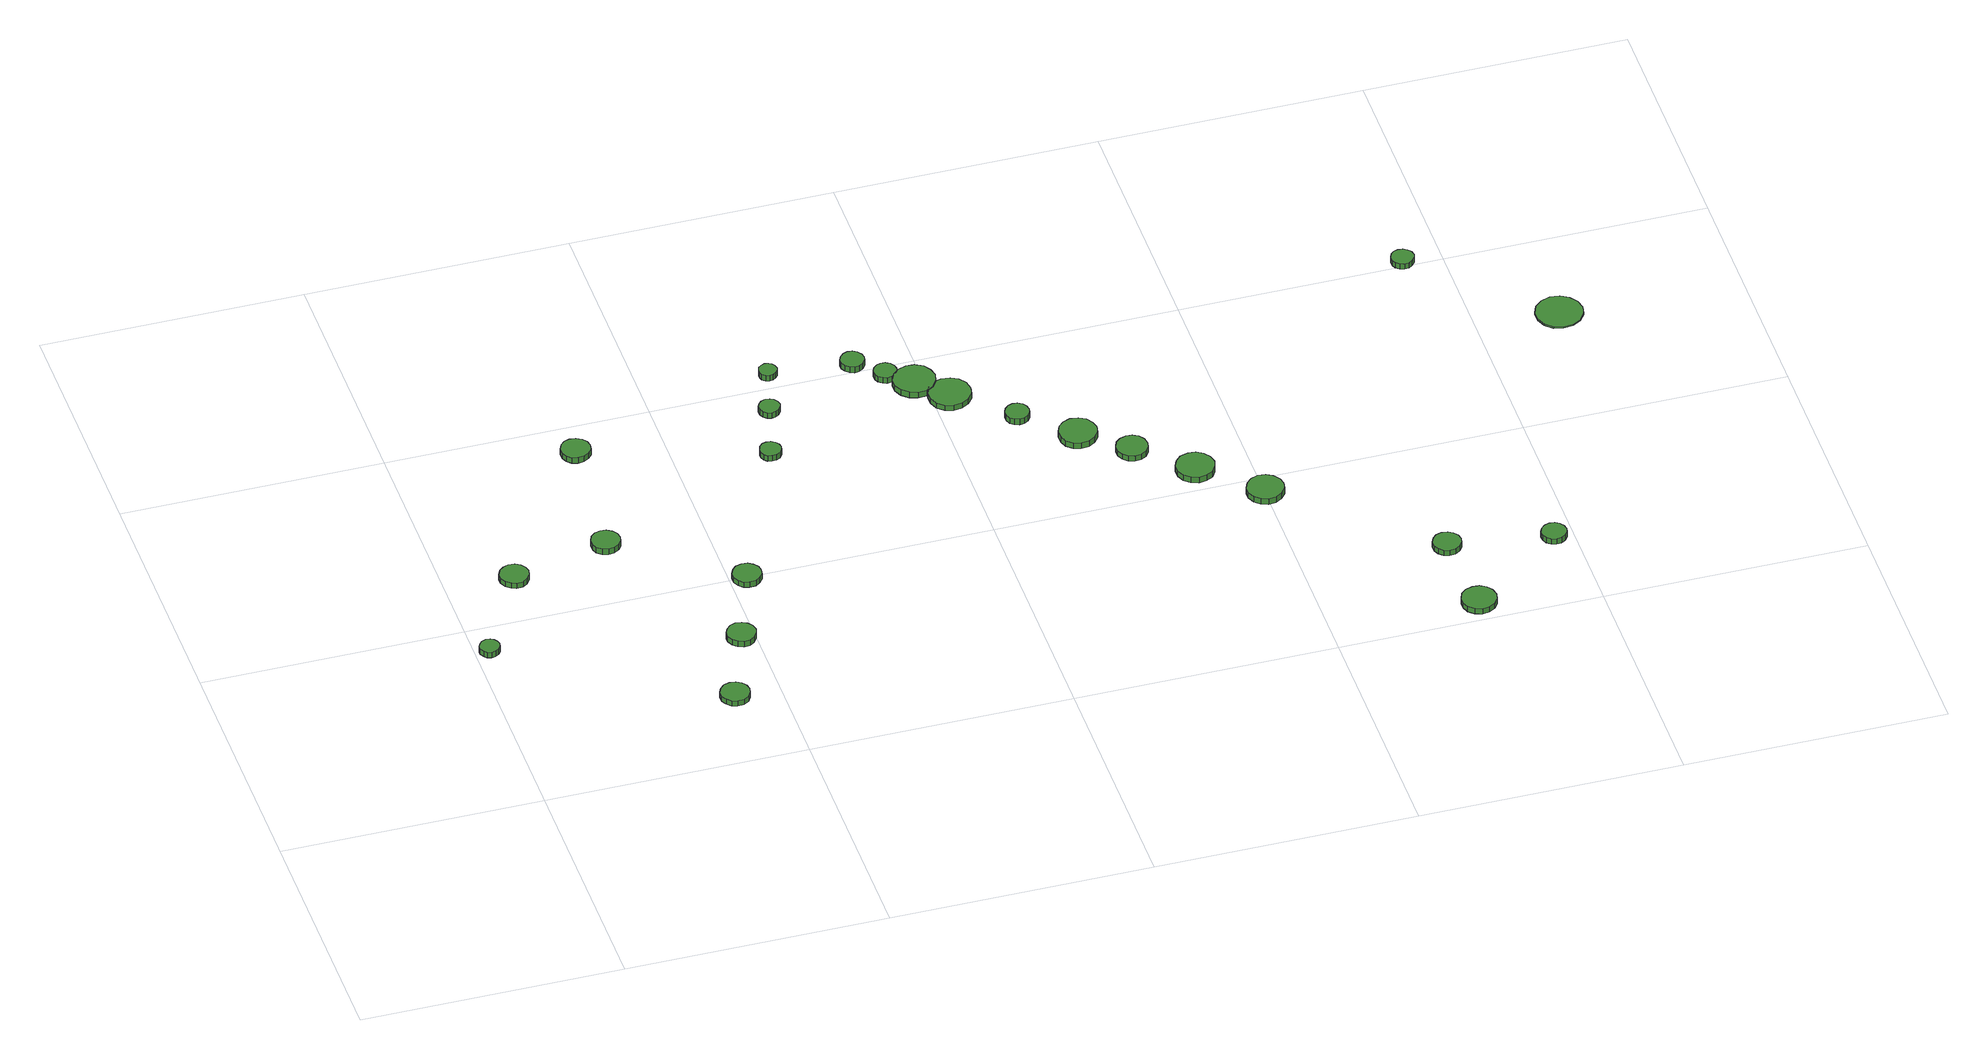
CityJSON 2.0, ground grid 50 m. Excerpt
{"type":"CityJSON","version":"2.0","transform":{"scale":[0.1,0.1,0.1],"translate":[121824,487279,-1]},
"CityObjects":{
"tree1":{"type":"SolitaryVegetationObject","attributes":{"function":"something"},"geometry":[{"type":"MultiSurface","lod":"1","boundaries":[[[0,1,2,3,4,5,6,7,8,9,10,11,12,13,14]],[[15,16,17,18,19,20,21,22,23,24,25,26,27,28,29]],[[0,29,28,1]],[[1,28,27,2]],[[2,27,26,3]],[[3,26,25,4]],[[4,25,24,5]],[[5,24,23,6]],[[6,23,22,7]],[[7,22,21,8]],[[8,21,20,9]],[[9,20,19,10]],[[10,19,18,11]],[[11,18,17,12]],[[12,17,16,13]],[[13,16,15,14]],[[14,15,29,0]]]}]},
"tree2":{"type":"SolitaryVegetationObject","attributes":{"function":"something"},"geometry":[{"type":"MultiSurface","lod":"1","boundaries":[[[30,31,32,33,34,35,36,37,38,39,40,41,42,43,44]],[[45,46,47,48,49,50,51,52,53,54,55,56,57,58,59]],[[30,59,58,31]],[[31,58,57,32]],[[32,57,56,33]],[[33,56,55,34]],[[34,55,54,35]],[[35,54,53,36]],[[36,53,52,37]],[[37,52,51,38]],[[38,51,50,39]],[[39,50,49,40]],[[40,49,48,41]],[[41,48,47,42]],[[42,47,46,43]],[[43,46,45,44]],[[44,45,59,30]]]}]},
"tree3":{"type":"SolitaryVegetationObject","attributes":{"function":"something"},"geometry":[{"type":"MultiSurface","lod":"1","boundaries":[[[60,61,62,63,64,65,66,67,68,69,70,71,72,73,74]],[[75,76,77,78,79,80,81,82,83,84,85,86,87,88,89]],[[60,89,88,61]],[[61,88,87,62]],[[62,87,86,63]],[[63,86,85,64]],[[64,85,84,65]],[[65,84,83,66]],[[66,83,82,67]],[[67,82,81,68]],[[68,81,80,69]],[[69,80,79,70]],[[70,79,78,71]],[[71,78,77,72]],[[72,77,76,73]],[[73,76,75,74]],[[74,75,89,60]]]}]},
"tree4":{"type":"SolitaryVegetationObject","attributes":{"function":"something"},"geometry":[{"type":"MultiSurface","lod":"1","boundaries":[[[90,91,92,93,94,95,96,97,98,99,100,101,102,103,104]],[[105,106,107,108,109,110,111,112,113,114,115,116,117,118,119]],[[90,119,118,91]],[[91,118,117,92]],[[92,117,116,93]],[[93,116,115,94]],[[94,115,114,95]],[[95,114,113,96]],[[96,113,112,97]],[[97,112,111,98]],[[98,111,110,99]],[[99,110,109,100]],[[100,109,108,101]],[[101,108,107,102]],[[102,107,106,103]],[[103,106,105,104]],[[104,105,119,90]]]}]},
"tree5":{"type":"SolitaryVegetationObject","attributes":{"function":"something"},"geometry":[{"type":"MultiSurface","lod":"1","boundaries":[[[120,121,122,123,124,125,126,127,128,129,130,131,132,133,134]],[[135,136,137,138,139,140,141,142,143,144,145,146,147,148,149]],[[120,149,148,121]],[[121,148,147,122]],[[122,147,146,123]],[[123,146,145,124]],[[124,145,144,125]],[[125,144,143,126]],[[126,143,142,127]],[[127,142,141,128]],[[128,141,140,129]],[[129,140,139,130]],[[130,139,138,131]],[[131,138,137,132]],[[132,137,136,133]],[[133,136,135,134]],[[134,135,149,120]]]}]},
"tree6":{"type":"SolitaryVegetationObject","attributes":{"function":"something"},"geometry":[{"type":"MultiSurface","lod":"1","boundaries":[[[150,151,152,153,154,155,156,157,158,159,160,161,162,163,164]],[[165,166,167,168,169,170,171,172,173,174,175,176,177,178,179]],[[150,179,178,151]],[[151,178,177,152]],[[152,177,176,153]],[[153,176,175,154]],[[154,175,174,155]],[[155,174,173,156]],[[156,173,172,157]],[[157,172,171,158]],[[158,171,170,159]],[[159,170,169,160]],[[160,169,168,161]],[[161,168,167,162]],[[162,167,166,163]],[[163,166,165,164]],[[164,165,179,150]]]}]},
"tree7":{"type":"SolitaryVegetationObject","attributes":{"function":"something"},"geometry":[{"type":"MultiSurface","lod":"1","boundaries":[[[180,181,182,183,184,185,186,187,188,189,190,191,192,193,194]],[[195,196,197,198,199,200,201,202,203,204,205,206,207,208,209]],[[180,209,208,181]],[[181,208,207,182]],[[182,207,206,183]],[[183,206,205,184]],[[184,205,204,185]],[[185,204,203,186]],[[186,203,202,187]],[[187,202,201,188]],[[188,201,200,189]],[[189,200,199,190]],[[190,199,198,191]],[[191,198,197,192]],[[192,197,196,193]],[[193,196,195,194]],[[194,195,209,180]]]}]},
"tree8":{"type":"SolitaryVegetationObject","attributes":{"function":"something"},"geometry":[{"type":"MultiSurface","lod":"1","boundaries":[[[210,211,212,213,214,215,216,217,218,219,220,221,222,223,224]],[[225,226,227,228,229,230,231,232,233,234,235,236,237,238,239]],[[210,239,238,211]],[[211,238,237,212]],[[212,237,236,213]],[[213,236,235,214]],[[214,235,234,215]],[[215,234,233,216]],[[216,233,232,217]],[[217,232,231,218]],[[218,231,230,219]],[[219,230,229,220]],[[220,229,228,221]],[[221,228,227,222]],[[222,227,226,223]],[[223,226,225,224]],[[224,225,239,210]]]}]},
"tree9":{"type":"SolitaryVegetationObject","attributes":{"function":"something"},"geometry":[{"type":"MultiSurface","lod":"1","boundaries":[[[240,241,242,243,244,245,246,247,248,249,250,251,252,253,254]],[[255,256,257,258,259,260,261,262,263,264,265,266,267,268,269]],[[240,269,268,241]],[[241,268,267,242]],[[242,267,266,243]],[[243,266,265,244]],[[244,265,264,245]],[[245,264,263,246]],[[246,263,262,247]],[[247,262,261,248]],[[248,261,260,249]],[[249,260,259,250]],[[250,259,258,251]],[[251,258,257,252]],[[252,257,256,253]],[[253,256,255,254]],[[254,255,269,240]]]}]},
"tree10":{"type":"SolitaryVegetationObject","attributes":{"function":"something"},"geometry":[{"type":"MultiSurface","lod":"1","boundaries":[[[270,271,272,273,274,275,276,277,278,279,280,281,282,283,284]],[[285,286,287,288,289,290,291,292,293,294,295,296,297,298,299]],[[270,299,298,271]],[[271,298,297,272]],[[272,297,296,273]],[[273,296,295,274]],[[274,295,294,275]],[[275,294,293,276]],[[276,293,292,277]],[[277,292,291,278]],[[278,291,290,279]],[[279,290,289,280]],[[280,289,288,281]],[[281,288,287,282]],[[282,287,286,283]],[[283,286,285,284]],[[284,285,299,270]]]}]},
"tree11":{"type":"SolitaryVegetationObject","attributes":{"function":"something"},"geometry":[{"type":"MultiSurface","lod":"1","boundaries":[[[300,301,302,303,304,305,306,307,308,309,310,311,312,313,314]],[[315,316,317,318,319,320,321,322,323,324,325,326,327,328,329]],[[300,329,328,301]],[[301,328,327,302]],[[302,327,326,303]],[[303,326,325,304]],[[304,325,324,305]],[[305,324,323,306]],[[306,323,322,307]],[[307,322,321,308]],[[308,321,320,309]],[[309,320,319,310]],[[310,319,318,311]],[[311,318,317,312]],[[312,317,316,313]],[[313,316,315,314]],[[314,315,329,300]]]}]},
"tree12":{"type":"SolitaryVegetationObject","attributes":{"function":"something"},"geometry":[{"type":"MultiSurface","lod":"1","boundaries":[[[330,331,332,333,334,335,336,337,338,339,340,341,342,343,344]],[[345,346,347,348,349,350,351,352,353,354,355,356,357,358,359]],[[330,359,358,331]],[[331,358,357,332]],[[332,357,356,333]],[[333,356,355,334]],[[334,355,354,335]],[[335,354,353,336]],[[336,353,352,337]],[[337,352,351,338]],[[338,351,350,339]],[[339,350,349,340]],[[340,349,348,341]],[[341,348,347,342]],[[342,347,346,343]],[[343,346,345,344]],[[344,345,359,330]]]}]},
"tree13":{"type":"SolitaryVegetationObject","attributes":{"function":"something"},"geometry":[{"type":"MultiSurface","lod":"1","boundaries":[[[360,361,362,363,364,365,366,367,368,369,370,371,372,373,374]],[[375,376,377,378,379,380,381,382,383,384,385,386,387,388,389]],[[360,389,388,361]],[[361,388,387,362]],[[362,387,386,363]],[[363,386,385,364]],[[364,385,384,365]],[[365,384,383,366]],[[366,383,382,367]],[[367,382,381,368]],[[368,381,380,369]],[[369,380,379,370]],[[370,379,378,371]],[[371,378,377,372]],[[372,377,376,373]],[[373,376,375,374]],[[374,375,389,360]]]}]},
"tree14":{"type":"SolitaryVegetationObject","attributes":{"function":"something"},"geometry":[{"type":"MultiSurface","lod":"1","boundaries":[[[390,391,392,393,394,395,396,397,398,399,400,401,402,403,404]],[[405,406,407,408,409,410,411,412,413,414,415,416,417,418,419]],[[390,419,418,391]],[[391,418,417,392]],[[392,417,416,393]],[[393,416,415,394]],[[394,415,414,395]],[[395,414,413,396]],[[396,413,412,397]],[[397,412,411,398]],[[398,411,410,399]],[[399,410,409,400]],[[400,409,408,401]],[[401,408,407,402]],[[402,407,406,403]],[[403,406,405,404]],[[404,405,419,390]]]}]},
"tree15":{"type":"SolitaryVegetationObject","attributes":{"function":"something"},"geometry":[{"type":"MultiSurface","lod":"1","boundaries":[[[420,421,422,423,424,425,426,427,428,429,430,431,432,433,434]],[[435,436,437,438,439,440,441,442,443,444,445,446,447,448,449]],[[420,449,448,421]],[[421,448,447,422]],[[422,447,446,423]],[[423,446,445,424]],[[424,445,444,425]],[[425,444,443,426]],[[426,443,442,427]],[[427,442,441,428]],[[428,441,440,429]],[[429,440,439,430]],[[430,439,438,431]],[[431,438,437,432]],[[432,437,436,433]],[[433,436,435,434]],[[434,435,449,420]]]}]},
"tree16":{"type":"SolitaryVegetationObject","attributes":{"function":"something"},"geometry":[{"type":"MultiSurface","lod":"1","boundaries":[[[450,451,452,453,454,455,456,457,458,459,460,461,462,463,464]],[[465,466,467,468,469,470,471,472,473,474,475,476,477,478,479]],[[450,479,478,451]],[[451,478,477,452]],[[452,477,476,453]],[[453,476,475,454]],[[454,475,474,455]],[[455,474,473,456]],[[456,473,472,457]],[[457,472,471,458]],[[458,471,470,459]],[[459,470,469,460]],[[460,469,468,461]],[[461,468,467,462]],[[462,467,466,463]],[[463,466,465,464]],[[464,465,479,450]]]}]},
"tree17":{"type":"SolitaryVegetationObject","attributes":{"function":"something"},"geometry":[{"type":"MultiSurface","lod":"1","boundaries":[[[480,481,482,483,484,485,486,487,488,489,490,491,492,493,494]],[[495,496,497,498,499,500,501,502,503,504,505,506,507,508,509]],[[480,509,508,481]],[[481,508,507,482]],[[482,507,506,483]],[[483,506,505,484]],[[484,505,504,485]],[[485,504,503,486]],[[486,503,502,487]],[[487,502,501,488]],[[488,501,500,489]],[[489,500,499,490]],[[490,499,498,491]],[[491,498,497,492]],[[492,497,496,493]],[[493,496,495,494]],[[494,495,509,480]]]}]},
"tree18":{"type":"SolitaryVegetationObject","attributes":{"function":"something"},"geometry":[{"type":"MultiSurface","lod":"1","boundaries":[[[510,511,512,513,514,515,516,517,518,519,520,521,522,523,524]],[[525,526,527,528,529,530,531,532,533,534,535,536,537,538,539]],[[510,539,538,511]],[[511,538,537,512]],[[512,537,536,513]],[[513,536,535,514]],[[514,535,534,515]],[[515,534,533,516]],[[516,533,532,517]],[[517,532,531,518]],[[518,531,530,519]],[[519,530,529,520]],[[520,529,528,521]],[[521,528,527,522]],[[522,527,526,523]],[[523,526,525,524]],[[524,525,539,510]]]}]},
"tree19":{"type":"SolitaryVegetationObject","attributes":{"function":"something"},"geometry":[{"type":"MultiSurface","lod":"1","boundaries":[[[540,541,542,543,544,545,546,547,548,549,550,551,552,553,554]],[[555,556,557,558,559,560,561,562,563,564,565,566,567,568,569]],[[540,569,568,541]],[[541,568,567,542]],[[542,567,566,543]],[[543,566,565,544]],[[544,565,564,545]],[[545,564,563,546]],[[546,563,562,547]],[[547,562,561,548]],[[548,561,560,549]],[[549,560,559,550]],[[550,559,558,551]],[[551,558,557,552]],[[552,557,556,553]],[[553,556,555,554]],[[554,555,569,540]]]}]},
"tree20":{"type":"SolitaryVegetationObject","attributes":{"function":"something"},"geometry":[{"type":"MultiSurface","lod":"1","boundaries":[[[570,571,572,573,574,575,576,577,578,579,580,581,582,583,584]],[[585,586,587,588,589,590,591,592,593,594,595,596,597,598,599]],[[570,599,598,571]],[[571,598,597,572]],[[572,597,596,573]],[[573,596,595,574]],[[574,595,594,575]],[[575,594,593,576]],[[576,593,592,577]],[[577,592,591,578]],[[578,591,590,579]],[[579,590,589,580]],[[580,589,588,581]],[[581,588,587,582]],[[582,587,586,583]],[[583,586,585,584]],[[584,585,599,570]]]}]},
"tree21":{"type":"SolitaryVegetationObject","attributes":{"function":"something"},"geometry":[{"type":"MultiSurface","lod":"1","boundaries":[[[600,601,602,603,604,605,606,607,608,609,610,611,612,613,614]],[[615,616,617,618,619,620,621,622,623,624,625,626,627,628,629]],[[600,629,628,601]],[[601,628,627,602]],[[602,627,626,603]],[[603,626,625,604]],[[604,625,624,605]],[[605,624,623,606]],[[606,623,622,607]],[[607,622,621,608]],[[608,621,620,609]],[[609,620,619,610]],[[610,619,618,611]],[[611,618,617,612]],[[612,617,616,613]],[[613,616,615,614]],[[614,615,629,600]]]}]},
"tree22":{"type":"SolitaryVegetationObject","attributes":{"function":"something"},"geometry":[{"type":"MultiSurface","lod":"1","boundaries":[[[630,631,632,633,634,635,636,637,638,639,640,641,642,643,644]],[[645,646,647,648,649,650,651,652,653,654,655,656,657,658,659]],[[630,659,658,631]],[[631,658,657,632]],[[632,657,656,633]],[[633,656,655,634]],[[634,655,654,635]],[[635,654,653,636]],[[636,653,652,637]],[[637,652,651,638]],[[638,651,650,639]],[[639,650,649,640]],[[640,649,648,641]],[[641,648,647,642]],[[642,647,646,643]],[[643,646,645,644]],[[644,645,659,630]]]}]},
"tree23":{"type":"SolitaryVegetationObject","attributes":{"function":"something"},"geometry":[{"type":"MultiSurface","lod":"1","boundaries":[[[660,661,662,663,664,665,666,667,668,669,670,671,672,673,674]],[[675,676,677,678,679,680,681,682,683,684,685,686,687,688,689]],[[660,689,688,661]],[[661,688,687,662]],[[662,687,686,663]],[[663,686,685,664]],[[664,685,684,665]],[[665,684,683,666]],[[666,683,682,667]],[[667,682,681,668]],[[668,681,680,669]],[[669,680,679,670]],[[670,679,678,671]],[[671,678,677,672]],[[672,677,676,673]],[[673,676,675,674]],[[674,675,689,660]]]}]},
"tree24":{"type":"SolitaryVegetationObject","attributes":{"function":"something"},"geometry":[{"type":"MultiSurface","lod":"1","boundaries":[[[690,691,692,693,694,695,696,697,698,699,700,701,702,703,704]],[[705,706,707,708,709,710,711,712,713,714,715,716,717,718,719]],[[690,719,718,691]],[[691,718,717,692]],[[692,717,716,693]],[[693,716,715,694]],[[694,715,714,695]],[[695,714,713,696]],[[696,713,712,697]],[[697,712,711,698]],[[698,711,710,699]],[[699,710,709,700]],[[700,709,708,701]],[[701,708,707,702]],[[702,707,706,703]],[[703,706,705,704]],[[704,705,719,690]]]}]}
},
"vertices":[
[44,426,29],[42,434,29],[38,440,29],[31,444,29],[23,445,29],[15,442,29],[10,437,29],[6,430,29],[6,422,29],[10,415,29],[15,409,29],[23,407,29],[31,408,29],[38,412,29],[42,418,29],[42,418,16],[38,412,16],[31,408,16],[23,407,16],[15,409,16],[10,415,16],[6,422,16],[6,430,16],[10,437,16],[15,442,16],[23,445,16],[31,444,16],[38,440,16],[42,434,16],[44,426,16],
[154,608,30],[151,619,30],[145,628,30],[135,634,30],[123,635,30],[113,631,30],[104,624,30],[99,613,30],[99,602,30],[104,591,30],[113,584,30],[123,580,30],[135,581,30],[145,587,30],[151,596,30],[151,596,18],[145,587,18],[135,581,18],[123,580,18],[113,584,18],[104,591,18],[99,602,18],[99,613,18],[104,624,18],[113,631,18],[123,635,18],[135,634,18],[145,628,18],[151,619,18],[154,608,18],
[440,173,29],[437,184,29],[431,193,29],[421,199,29],[409,200,29],[398,197,29],[390,189,29],[385,179,29],[385,167,29],[390,157,29],[398,149,29],[409,146,29],[421,147,29],[431,152,29],[437,162,29],[437,162,17],[431,152,17],[421,147,17],[409,146,17],[398,149,17],[390,157,17],[385,167,17],[385,179,17],[390,189,17],[398,197,17],[409,200,17],[421,199,17],[431,193,17],[437,184,17],[440,173,17],
[340,652,30],[338,663,30],[331,672,30],[321,678,30],[310,679,30],[299,676,30],[290,668,30],[286,658,30],[286,646,30],[290,636,30],[299,628,30],[310,625,30],[321,626,30],[331,632,30],[338,641,30],[338,641,17],[331,632,17],[321,626,17],[310,625,17],[299,628,17],[290,636,17],[286,646,17],[286,658,17],[290,668,17],[299,676,17],[310,679,17],[321,678,17],[331,672,17],[338,663,17],[340,652,17],
[499,329,31],[496,341,31],[489,350,31],[480,355,31],[468,357,31],[457,353,31],[449,345,31],[444,335,31],[444,324,31],[449,313,31],[457,306,31],[468,302,31],[480,303,31],[489,309,31],[496,318,31],[496,318,18],[489,309,18],[480,303,18],[468,302,18],[457,306,18],[449,313,18],[444,324,18],[444,335,18],[449,345,18],[457,353,18],[468,357,18],[480,355,18],[489,350,18],[496,341,18],[499,329,18],
[363,916,31],[361,927,31],[354,936,31],[344,942,31],[332,943,31],[321,940,31],[313,932,31],[308,921,31],[308,910,31],[313,899,31],[321,891,31],[332,888,31],[344,889,31],[354,895,31],[361,904,31],[361,904,18],[354,895,18],[344,889,18],[332,888,18],[321,891,18],[313,899,18],[308,910,18],[308,921,18],[313,932,18],[321,940,18],[332,943,18],[344,942,18],[354,936,18],[361,927,18],[363,916,18],
[557,488,30],[555,499,30],[548,508,30],[539,514,30],[527,515,30],[516,512,30],[508,504,30],[503,494,30],[503,482,30],[508,472,30],[516,464,30],[527,461,30],[539,462,30],[548,468,30],[555,477,30],[555,477,18],[548,468,18],[539,462,18],[527,461,18],[516,464,18],[508,472,18],[503,482,18],[503,494,18],[508,504,18],[516,512,18],[527,515,18],[539,514,18],[548,508,18],[555,499,18],[557,488,18],
[693,813,30],[691,821,30],[686,828,30],[679,833,30],[670,833,30],[662,831,30],[656,825,30],[653,817,30],[653,809,30],[656,801,30],[662,795,30],[670,793,30],[679,794,30],[686,798,30],[691,805,30],[691,805,17],[686,798,17],[679,794,17],[670,793,17],[662,795,17],[656,801,17],[653,809,17],[653,817,17],[656,825,17],[662,831,17],[670,833,17],[679,833,17],[686,828,17],[691,821,17],[693,813,17],
[726,930,30],[724,938,30],[719,945,30],[712,949,30],[704,950,30],[696,947,30],[690,942,30],[686,934,30],[686,926,30],[690,918,30],[696,912,30],[704,910,30],[712,911,30],[719,915,30],[724,922,30],[724,922,17],[719,915,17],[712,911,17],[704,910,17],[696,912,17],[690,918,17],[686,926,17],[686,934,17],[690,942,17],[696,947,17],[704,950,17],[712,949,17],[719,945,17],[724,938,17],[726,930,17],
[750,1027,32],[748,1035,32],[744,1040,32],[738,1044,32],[731,1045,32],[724,1042,32],[718,1038,32],[716,1031,32],[716,1024,32],[718,1017,32],[724,1012,32],[731,1010,32],[738,1011,32],[744,1015,32],[748,1020,32],[748,1020,19],[744,1015,19],[738,1011,19],[731,1010,19],[724,1012,19],[718,1017,19],[716,1024,19],[716,1031,19],[718,1038,19],[724,1042,19],[731,1045,19],[738,1044,19],[744,1040,19],[748,1035,19],[750,1027,19],
[910,1012,31],[908,1021,31],[902,1029,31],[894,1034,31],[885,1035,31],[876,1032,31],[869,1025,31],[865,1017,31],[865,1007,31],[869,999,31],[876,992,31],[885,989,31],[894,990,31],[902,995,31],[908,1003,31],[908,1003,18],[902,995,18],[894,990,18],[885,989,18],[876,992,18],[869,999,18],[865,1007,18],[865,1017,18],[869,1025,18],[876,1032,18],[885,1035,18],[894,1034,18],[902,1029,18],[908,1021,18],[910,1012,18],
[958,969,27],[956,978,27],[951,985,27],[943,990,27],[934,991,27],[926,988,27],[919,982,27],[915,974,27],[915,965,27],[919,957,27],[926,951,27],[934,948,27],[943,949,27],[951,953,27],[956,961,27],[956,961,14],[951,953,14],[943,949,14],[934,948,14],[926,951,14],[919,957,14],[915,965,14],[915,974,14],[919,982,14],[926,988,14],[934,991,14],[943,990,14],[951,985,14],[956,978,14],[958,969,14],
[1019,929,29],[1015,945,29],[1006,959,29],[991,967,29],[975,968,29],[959,963,29],[947,952,29],[940,937,29],[940,921,29],[947,906,29],[959,895,29],[975,890,29],[991,891,29],[1006,900,29],[1015,913,29],[1015,913,16],[1006,900,16],[991,891,16],[975,890,16],[959,895,16],[947,906,16],[940,921,16],[940,937,16],[947,952,16],[959,963,16],[975,968,16],[991,967,16],[1006,959,16],[1015,945,16],[1019,929,16],
[1070,877,27],[1067,894,27],[1057,907,27],[1043,915,27],[1026,917,27],[1011,912,27],[998,901,27],[992,886,27],[992,869,27],[998,854,27],[1011,843,27],[1026,838,27],[1043,840,27],[1057,848,27],[1067,861,27],[1067,861,15],[1057,848,15],[1043,840,15],[1026,838,15],[1011,843,15],[998,854,15],[992,869,15],[992,886,15],[998,901,15],[1011,912,15],[1026,917,15],[1043,915,15],[1057,907,15],[1067,894,15],[1070,877,15],
[1154,789,27],[1152,798,27],[1147,806,27],[1138,811,27],[1129,812,27],[1120,809,27],[1113,802,27],[1109,794,27],[1109,784,27],[1113,775,27],[1120,769,27],[1129,766,27],[1138,767,27],[1147,772,27],[1152,780,27],[1152,780,14],[1147,772,14],[1138,767,14],[1129,766,14],[1120,769,14],[1113,775,14],[1109,784,14],[1109,794,14],[1113,802,14],[1120,809,14],[1129,812,14],[1138,811,14],[1147,806,14],[1152,798,14],[1154,789,14],
[1256,704,28],[1253,718,28],[1244,731,28],[1231,738,28],[1216,740,28],[1202,735,28],[1191,725,28],[1185,711,28],[1185,696,28],[1191,682,28],[1202,672,28],[1216,668,28],[1231,669,28],[1244,677,28],[1253,689,28],[1253,689,15],[1244,677,15],[1231,669,15],[1216,668,15],[1202,672,15],[1191,682,15],[1185,696,15],[1185,711,15],[1191,725,15],[1202,735,15],[1216,740,15],[1231,738,15],[1244,731,15],[1253,718,15],[1256,704,15],
[1332,636,26],[1329,649,26],[1322,659,26],[1311,665,26],[1299,666,26],[1287,662,26],[1278,654,26],[1273,643,26],[1273,630,26],[1278,619,26],[1287,610,26],[1299,607,26],[1311,608,26],[1322,614,26],[1329,624,26],[1329,624,14],[1322,614,14],[1311,608,14],[1299,607,14],[1287,610,14],[1278,619,14],[1273,630,14],[1273,643,14],[1278,654,14],[1287,662,14],[1299,666,14],[1311,665,14],[1322,659,14],[1329,649,14],[1332,636,14],
[1432,550,27],[1428,565,27],[1420,577,27],[1407,585,27],[1392,586,27],[1377,582,27],[1366,571,27],[1360,558,27],[1360,543,27],[1366,529,27],[1377,519,27],[1392,514,27],[1407,516,27],[1420,523,27],[1428,535,27],[1428,535,14],[1420,523,14],[1407,516,14],[1392,514,14],[1377,519,14],[1366,529,14],[1360,543,14],[1360,558,14],[1366,571,14],[1377,582,14],[1392,586,14],[1407,585,14],[1420,577,14],[1428,565,14],[1432,550,14],
[1534,455,26],[1531,469,26],[1522,481,26],[1510,488,26],[1495,490,26],[1481,485,26],[1471,475,26],[1465,462,26],[1465,448,26],[1471,434,26],[1481,425,26],[1495,420,26],[1510,422,26],[1522,429,26],[1531,441,26],[1531,441,13],[1522,429,13],[1510,422,13],[1495,420,13],[1481,425,13],[1471,434,13],[1465,448,13],[1465,462,13],[1471,475,13],[1481,485,13],[1495,490,13],[1510,488,13],[1522,481,13],[1531,469,13],[1534,455,13],
[1811,42,26],[1808,56,26],[1800,67,26],[1788,74,26],[1775,75,26],[1761,71,26],[1751,62,26],[1746,49,26],[1746,36,26],[1751,23,26],[1761,14,26],[1775,9,26],[1788,11,26],[1800,18,26],[1808,29,26],[1808,29,14],[1800,18,14],[1788,11,14],[1775,9,14],[1761,14,14],[1751,23,14],[1746,36,14],[1746,49,14],[1751,62,14],[1761,71,14],[1775,75,14],[1788,74,14],[1800,67,14],[1808,56,14],[1811,42,14],
[1795,211,27],[1793,221,27],[1786,230,27],[1777,236,27],[1765,237,27],[1755,234,27],[1747,226,27],[1742,216,27],[1742,205,27],[1747,195,27],[1755,187,27],[1765,184,27],[1777,185,27],[1786,191,27],[1793,200,27],[1793,200,15],[1786,191,15],[1777,185,15],[1765,184,15],[1755,187,15],[1747,195,15],[1742,205,15],[1742,216,15],[1747,226,15],[1755,234,15],[1765,237,15],[1777,236,15],[1786,230,15],[1793,221,15],[1795,211,15],
[1985,180,29],[1983,190,29],[1977,198,29],[1969,203,29],[1959,204,29],[1950,201,29],[1942,194,29],[1938,185,29],[1938,175,29],[1942,166,29],[1950,160,29],[1959,157,29],[1969,158,29],[1977,163,29],[1983,171,29],[1983,171,17],[1977,163,17],[1969,158,17],[1959,157,17],[1950,160,17],[1942,166,17],[1938,175,17],[1938,185,17],[1942,194,17],[1950,201,17],[1959,204,17],[1969,203,17],[1977,198,17],[1983,190,17],[1985,180,17],
[1946,1004,30],[1944,1013,30],[1938,1020,30],[1931,1024,30],[1922,1025,30],[1913,1023,30],[1907,1017,30],[1903,1008,30],[1903,999,30],[1907,991,30],[1913,985,30],[1922,983,30],[1931,983,30],[1938,988,30],[1944,995,30],[1944,995,18],[1938,988,18],[1931,983,18],[1922,983,18],[1913,985,18],[1907,991,18],[1903,999,18],[1903,1008,18],[1907,1017,18],[1913,1023,18],[1922,1025,18],[1931,1024,18],[1938,1020,18],[1944,1013,18],[1946,1004,18],
[2201,793,12],[2197,811,12],[2186,826,12],[2170,836,12],[2152,838,12],[2134,832,12],[2120,819,12],[2113,802,12],[2113,784,12],[2120,767,12],[2134,754,12],[2152,749,12],[2170,751,12],[2186,760,12],[2197,775,12],[2197,775,9],[2186,760,9],[2170,751,9],[2152,749,9],[2134,754,9],[2120,767,9],[2113,784,9],[2113,802,9],[2120,819,9],[2134,832,9],[2152,838,9],[2170,836,9],[2186,826,9],[2197,811,9],[2201,793,9]
]}
